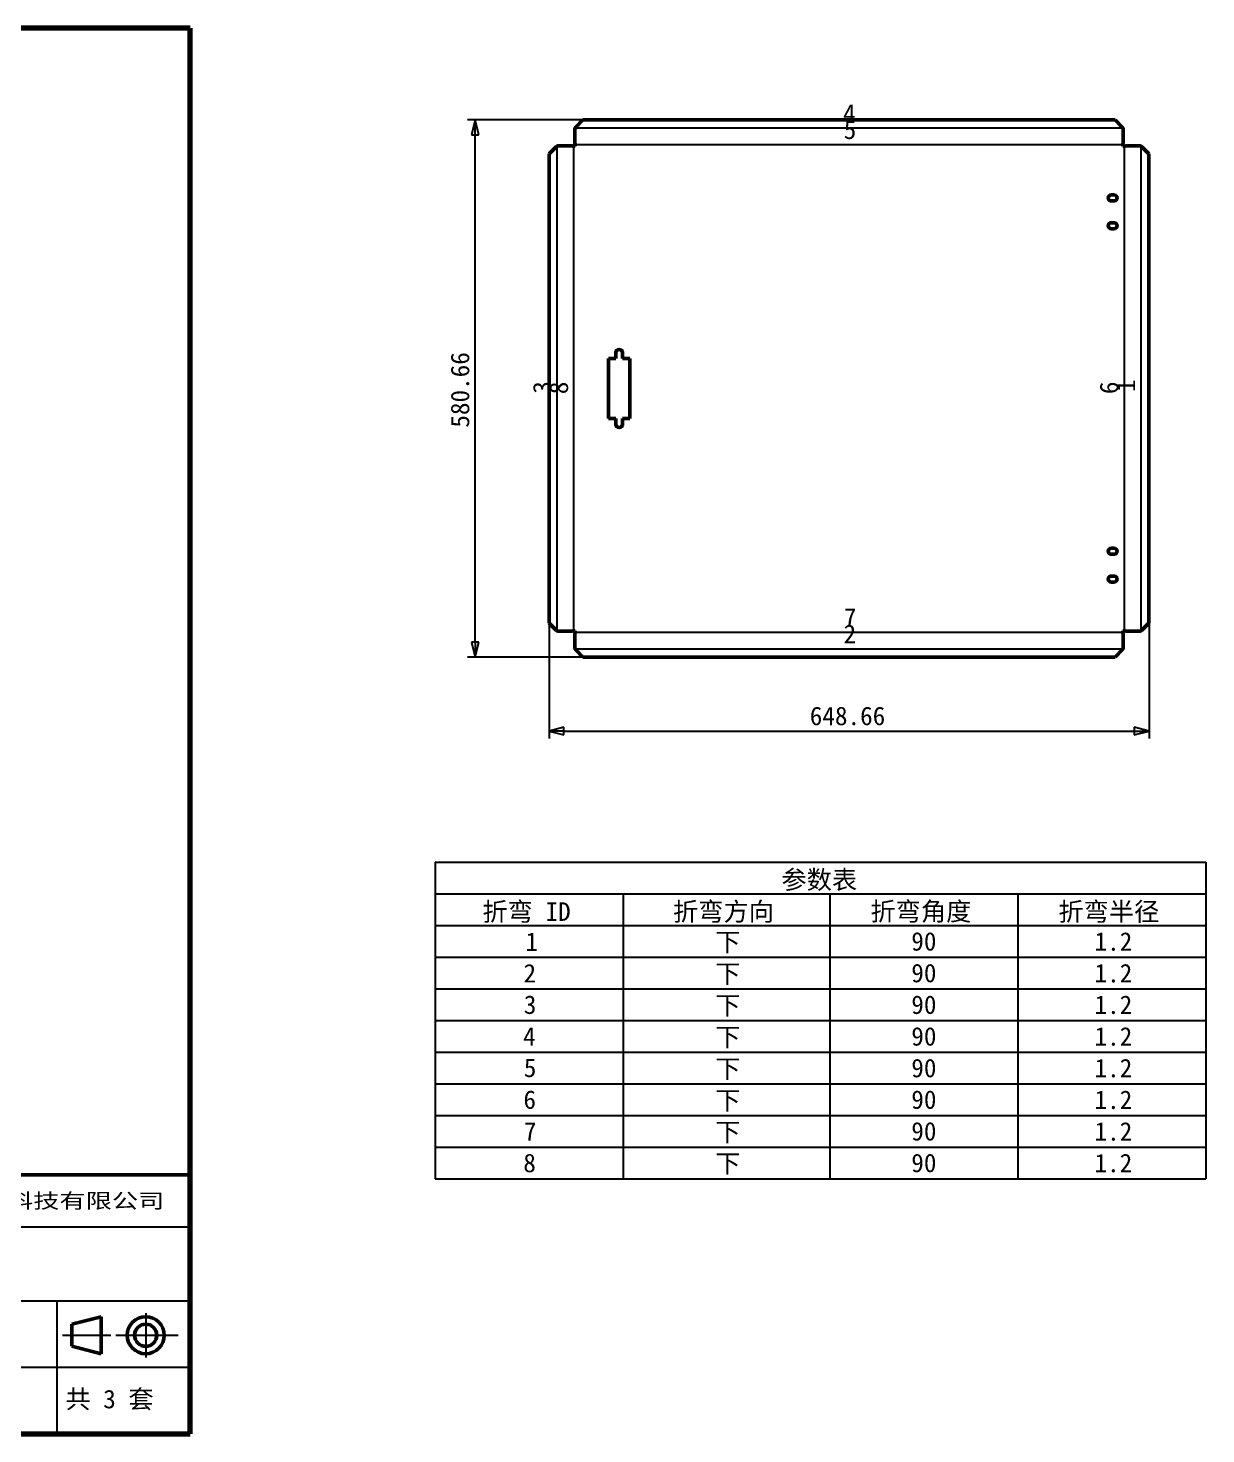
# Model space of a CAD drawing. Header units: millimetres. Extents: x 80 to 3394, y 80 to 1600.
# Drawn here: x 2121 to 3394, y 80 to 1600 of the extents above; entities that cross this region are included whole.
import ezdxf
from ezdxf.enums import TextEntityAlignment as Align

# ---------------------------------------------------------------- set-up
doc = ezdxf.new("R2010")
doc.units = ezdxf.units.MM
doc.header["$LTSCALE"] = 8
for name, color, linetype, lineweight in [('中心线 (ISO)', 1, 'Continuous', 25), ('可见 (ISO)', 7, 'Continuous', 50), ('图框 (ISO)', 7, 'Continuous', 70), ('尺寸 (ISO)', 5, 'Continuous', 25), ('标题 (ISO)', 7, 'Continuous', 50), ('符号 (ISO)', 7, 'Continuous', 25)]:
    doc.layers.add(name, color=color, linetype=linetype, lineweight=lineweight)
doc.styles.add('文本样式126', font='', dxfattribs={"width": 1.3})
doc.styles.add('文本样式19', font='tahoma.ttf')
doc.styles.add('文本样式91', font='')
doc.styles.add('注释文本 (ISO)', font='')
doc.styles.get('文本样式126').set_extended_font_data('FangSong')
doc.styles.get('文本样式91').set_extended_font_data('FangSong')
doc.styles.get('注释文本 (ISO)').set_extended_font_data('FangSong')
doc.dimstyles.new('默认 (GB)', dxfattribs={"dimscale": 8, "dimtxt": 2.5, "dimasz": 2, "dimexe": 1, "dimexo": 0, "dimgap": 0.75, "dimtad": 1, "dimtoh": 1, "dimrnd": 1e-08, "dimdsep": 46, "dimtxsty": '注释文本 (ISO)', "dimblk": 'Filled-2', "dimcen": 0.09, "dimdle": 10, "dimclrd": 256, "dimclre": 256, "dimclrt": 256, "dimaunit": 1, "dimadec": 3, "dimazin": 2, "dimtfac": 0.52, "dimtmove": 0, "dimatfit": 3, "dimldrblk": 'Filled-1', "dimfxl": 0, "dimtolj": 1, "dimlwd": -1, "dimlwe": -1, "dimarcsym": 0})

# ---------------------------------------------------------------- blocks, each defined once
blk = doc.blocks.new('图框 A3-A4')
at = {"layer": '图框 (ISO)'}
for p, q in [((287, 200), (10, 200)), ((10, 200), (10, 10)), ((287, 10), (287, 200)), ((10, 10), (287, 10))]:
    blk.add_line(p, q, dxfattribs=at)
blk = doc.blocks.new('标题栏 GB1')
at = {"layer": '标题 (ISO)'}
for p, q in [((194.57, 65.23), (194.57, 72.23)), ((194.57, 72.23), (378.57, 72.23)), ((206.57, 65.23), (206.57, 72.23)), ((222.57, 65.23), (222.57, 72.23)), ((234.57, 65.23), (234.57, 72.23)), ((250.57, 65.23), (250.57, 72.23)), ((262.57, 65.23), (262.57, 72.23)), ((273.31, 65.23), (273.31, 72.23)), ((317.57, 65.23), (317.57, 72.23)), ((378.57, 72.23), (378.57, 65.23)), ((194.57, 37.23), (194.57, 65.23)), ((206.57, 37.23), (206.57, 65.23)), ((222.57, 44.23), (222.57, 65.23)), ((234.57, 37.23), (234.57, 65.23)), ((250.57, 37.23), (250.57, 65.23)), ((262.57, 37.23), (262.57, 65.23)), ((273.31, 65.23), (273.31, 37.23)), ((317.57, 55.23), (317.57, 65.23)), ((378.57, 65.23), (378.57, 37.23)), ((317.57, 55.23), (317.57, 46.23)), ((366.57, 53.06), (362.57, 52.06)), ((362.57, 52.06), (362.57, 49.06)), ((366.57, 48.06), (366.57, 53.06)), ((362.57, 49.06), (366.57, 48.06)), ((297.57, 46.23), (297.57, 37.23)), ((222.57, 44.23), (222.57, 37.23)), ((378.57, 37.23), (194.57, 37.23))]:
    blk.add_line(p, q, dxfattribs=at)
at = {"layer": '标题 (ISO)', "lineweight": 25}
for p, q in [((194.57, 65.23), (273.31, 65.23)), ((273.31, 65.23), (378.57, 65.23)), ((194.57, 58.23), (273.31, 58.23)), ((332.57, 55.23), (273.31, 55.23)), ((332.57, 55.23), (378.57, 55.23)), ((360.57, 55.23), (360.57, 46.23)), ((372.58, 53.56), (372.58, 47.56)), ((194.57, 51.23), (273.31, 51.23)), ((361.32, 50.56), (367.88, 50.56)), ((368.55, 50.56), (370.07, 50.56)), ((370.07, 50.56), (376.97, 50.56)), ((273.31, 46.23), (378.57, 46.23)), ((360.57, 46.23), (360.57, 37.23)), ((194.57, 44.23), (273.31, 44.23))]:
    blk.add_line(p, q, dxfattribs=at)
at = {"layer": '标题 (ISO)', "lineweight": 50}
blk.add_line((332.57, 65.23), (332.57, 37.23), dxfattribs=at)
at = {"layer": '标题 (ISO)'}
for radius in [2.5, 1.5]:
    blk.add_circle((372.57, 50.56), radius, dxfattribs=at)
at = {"layer": '标题 (ISO)', "style": '文本样式126', "width": 1.3}
blk.add_text('广州富锐机器人智能科技有限公司', height=2, dxfattribs=at).set_placement((348.5, 68.73), align=Align.MIDDLE_CENTER)
at = {"layer": '标题 (ISO)', "char_height": 2.5, "style": '注释文本 (ISO)'}
for s, insert, attachment_point in [('\\f仿宋|b0|i0;设计', (195.38, 70.83), 1), ('张成安', (206.66, 71.05), 1), ('\\f仿宋|b0|i0;标准化', (234.57, 71.28), 1), ('助记码：K255-1', (274.11, 71.21), 1), ('\\f仿宋|b0|i0;绘图', (195.35, 64.28), 1), ('\\f仿宋|b0|i0;材料：', (274.24, 64.72), 1), ('\\f仿宋|b0|i0;数量：', (319.04, 64.37), 1), ('张成安', (206.92, 63.22), 1), ('\\f仿宋|b0|i0;审核', (195.48, 57.07), 1), ('\\f仿宋|b0|i0;热处理：', (318.29, 54.82), 1), ('\\f仿宋|b0|i0;零件名称：', (297.57, 45.8), 1), ('\\f仿宋|b0|i0;零件代号：', (333.25, 45.9), 1), ('\\f仿宋|b0|i0;批准', (242.57, 40.73), 5)]:
    blk.add_mtext(s, dxfattribs=dict(at, insert=insert, attachment_point=attachment_point))
at = {"layer": '标题 (ISO)', "char_height": 2.5, "attachment_point": 1, "line_spacing_factor": 0.856364, "style": '注释文本 (ISO)'}
for s, insert in [('设备名称：\\P', (333.96, 63.91)), ('模块名称：\\P 控制单元', (274.14, 45.23))]:
    blk.add_mtext(s, dxfattribs=dict(at, insert=insert))
at = {"layer": '标题 (ISO)', "attachment_point": 1, "style": '注释文本 (ISO)'}
for s, insert, char_height, width in [('\\f仿宋|b0|i0;表面处理：', (273.7, 54.78), 2.5, 18.7135), ('\\f仿宋|b0|i0;\\H2.0000;共9 张 第1 张', (333.72, 52.69), 2, 27.2374), ('\\f仿宋|b0|i0;工艺', (195.45, 42.85), 2.5, 7.4854), ('  共 3 套', (358.32, 43.18), 2.5, 17.7919)]:
    blk.add_mtext(s, dxfattribs=dict(at, insert=insert, char_height=char_height, width=width))
at = {"layer": '标题 (ISO)'}
for tag, p, height, style in [('材料_001', (273.59, 56.78), 2.5, '注释文本 (ISO)'), ('零件代号_001', (297.35, 38.22), 2, '文本样式91'), ('描述_001', (333.22, 38.74), 2, '文本样式91')]:
    blk.add_attdef(tag, p, '', height=height, dxfattribs=dict(at, style=style))
at = {"layer": '标题 (ISO)', "style": '文本样式91'}
blk.add_attdef('热处理', text='', height=2, dxfattribs=at).set_placement((318.2, 50.63), align=Align.TOP_LEFT)
at = {"layer": '标题 (ISO)', "style": '文本样式19'}
for tag, p in [('工程核准人', (256.57, 40.73)), ('工程批准日期', (267.94, 40.73))]:
    blk.add_attdef(tag, text='', height=1, dxfattribs=at).set_placement(p, align=Align.MIDDLE_CENTER)
blk = doc.blocks.new('Filled-2')
at = {"color": 0}
for p, q in [((0, 0), (-1, 0.25)), ((-1, 0.25), (-1, -0.25)), ((-1, 0), (0, 0)), ((-1, -0.25), (0, 0))]:
    blk.add_line(p, q, dxfattribs=at)
at = {"color": 0, "flags": 128}
blk.add_lwpolyline([(-1, -0.25), (0, 0)], dxfattribs=at)
at = {"color": 0}
blk.add_solid([(-1, -0.25), (0, 0), (-1, 0.25), (-1, -0.25)], dxfattribs=at)
blk = doc.blocks.new('*D26')
at = {"layer": 'Defpoints', "color": 0}
for p in [(2684.1, 956.7), (3332.8, 956.7), (3332.8, 840)]:
    blk.add_point(p, dxfattribs=at)
at = {"layer": '尺寸 (ISO)'}
for p, q in [((2684.1, 956.7), (2684.1, 832)), ((3332.8, 956.7), (3332.8, 832)), ((2700.1, 840), (3316.8, 840))]:
    blk.add_line(p, q, dxfattribs=at)
at = {"layer": '尺寸 (ISO)', "xscale": 16, "yscale": 16, "zscale": 16, "rotation": 180}
blk.add_blockref('Filled-2', (2684.1, 840), dxfattribs=at)
at = {"layer": '尺寸 (ISO)', "xscale": 16, "yscale": 16, "zscale": 16}
blk.add_blockref('Filled-2', (3332.8, 840), dxfattribs=at)
at = {"layer": '尺寸 (ISO)', "insert": (2966, 866.3), "char_height": 20, "attachment_point": 1, "style": '注释文本 (ISO)'}
blk.add_mtext('\\A1;648.66', dxfattribs=at)
blk = doc.blocks.new('Filled-1')
at = {"color": 0}
for p, q in [((0, 0), (-1, 0.125)), ((-1, 0.125), (-1, -0.125)), ((-1, 0), (0, 0)), ((-1, -0.125), (0, 0))]:
    blk.add_line(p, q, dxfattribs=at)
at = {"color": 0, "flags": 128}
blk.add_lwpolyline([(-1, -0.125), (0, 0)], dxfattribs=at)
at = {"color": 0}
blk.add_solid([(-1, -0.125), (0, 0), (-1, 0.125), (-1, -0.125)], dxfattribs=at)
blk = doc.blocks.new('*D27')
at = {"layer": 'Defpoints', "color": 0}
for p in [(2604.1, 1500.7), (2720.8, 1500.7), (2720.8, 920)]:
    blk.add_point(p, dxfattribs=at)
at = {"layer": '尺寸 (ISO)'}
for p, q in [((2720.8, 1500.7), (2596.1, 1500.7)), ((2604.1, 936), (2604.1, 1484.7)), ((2720.8, 920), (2596.1, 920))]:
    blk.add_line(p, q, dxfattribs=at)
at = {"layer": '尺寸 (ISO)', "xscale": 16, "yscale": 16, "zscale": 16}
for p, rotation in [((2604.1, 1500.7), 90), ((2604.1, 920), 270)]:
    blk.add_blockref('Filled-2', p, dxfattribs=dict(at, rotation=rotation))
at = {"layer": '尺寸 (ISO)', "insert": (2577.8, 1168), "char_height": 20, "attachment_point": 1, "rotation": 90, "style": '注释文本 (ISO)'}
blk.add_mtext('\\A1;580.66', dxfattribs=at)
blk = doc.blocks.new('表格1')
at = {"layer": '符号 (ISO)'}
for p, q in [((320.11, 87.25), (424.28, 87.25)), ((320.11, 87.25), (320.11, 82.97)), ((424.28, 87.25), (424.28, 82.97)), ((320.11, 82.97), (424.28, 82.97)), ((320.11, 82.97), (320.11, 78.69)), ((345.51, 82.97), (345.51, 78.69)), ((373.48, 82.97), (373.48, 78.69)), ((398.88, 82.97), (398.88, 78.69)), ((424.28, 82.97), (424.28, 78.69)), ((320.11, 78.69), (424.28, 78.69)), ((320.11, 78.69), (320.11, 44.47)), ((345.51, 78.69), (345.51, 44.47)), ((373.48, 78.69), (373.48, 44.47)), ((398.88, 78.69), (398.88, 44.47)), ((424.28, 78.69), (424.28, 44.47)), ((320.11, 74.42), (424.28, 74.42)), ((320.11, 70.14), (424.28, 70.14)), ((320.11, 65.86), (424.28, 65.86)), ((320.11, 61.58), (424.28, 61.58)), ((320.11, 57.3), (424.28, 57.3)), ((320.11, 53.03), (424.28, 53.03)), ((320.11, 48.75), (424.28, 48.75)), ((320.11, 44.47), (424.28, 44.47))]:
    blk.add_line(p, q, dxfattribs=at)
at = {"layer": '符号 (ISO)', "char_height": 2.5, "attachment_point": 7, "style": '注释文本 (ISO)'}
for s, insert in [('参数表', (366.92, 83.37)), ('折弯 ID', (326.51, 79.07)), ('折弯方向', (352.27, 79.07)), ('折弯角度', (378.95, 79.07)), ('折弯半径', (404.35, 79.07)), ('1', (332.32, 75.28)), ('下', (357.98, 74.96)), ('90', (384.47, 75.28)), ('1.2', (409.23, 75.26)), ('2', (332.06, 71.01)), ('下', (357.98, 70.68)), ('90', (384.47, 71)), ('1.2', (409.23, 70.98)), ('3', (332.1, 66.72)), ('下', (357.98, 66.41)), ('90', (384.47, 66.72)), ('1.2', (409.23, 66.71)), ('4', (332, 62.46)), ('下', (357.98, 62.13)), ('90', (384.47, 62.44)), ('1.2', (409.23, 62.43)), ('5', (332.1, 58.18)), ('下', (357.98, 57.85)), ('90', (384.47, 58.16)), ('1.2', (409.23, 58.15)), ('6', (332.05, 53.89)), ('下', (357.98, 53.57)), ('90', (384.47, 53.89)), ('1.2', (409.23, 53.87)), ('7', (332.11, 49.62)), ('下', (357.98, 49.29)), ('90', (384.47, 49.61)), ('1.2', (409.23, 49.59)), ('8', (332.03, 45.33)), ('下', (357.98, 45.02)), ('90', (384.47, 45.33)), ('1.2', (409.23, 45.32))]:
    blk.add_mtext(s, dxfattribs=dict(at, insert=insert))
blk = doc.blocks.new('2dTransSymbol1')
at = {"layer": '符号 (ISO)', "insert": (414.72, 150.8), "char_height": 2.5, "attachment_point": 7, "rotation": 90, "style": '注释文本 (ISO)'}
blk.add_mtext('1', dxfattribs=at)
blk = doc.blocks.new('2dTransSymbol2')
at = {"layer": '符号 (ISO)', "insert": (375.31, 116.87), "char_height": 2.5, "attachment_point": 7, "style": '注释文本 (ISO)'}
blk.add_mtext('2', dxfattribs=at)
blk = doc.blocks.new('2dTransSymbol3')
at = {"layer": '符号 (ISO)', "insert": (335.88, 150.58), "char_height": 2.5, "attachment_point": 7, "rotation": 90, "style": '注释文本 (ISO)'}
blk.add_mtext('3', dxfattribs=at)
blk = doc.blocks.new('2dTransSymbol4')
at = {"layer": '符号 (ISO)', "insert": (375.25, 187.21), "char_height": 2.5, "attachment_point": 7, "style": '注释文本 (ISO)'}
blk.add_mtext('4', dxfattribs=at)
blk = doc.blocks.new('2dTransSymbol5')
at = {"layer": '符号 (ISO)', "insert": (375.34, 184.97), "char_height": 2.5, "attachment_point": 7, "style": '注释文本 (ISO)'}
blk.add_mtext('5', dxfattribs=at)
blk = doc.blocks.new('2dTransSymbol6')
at = {"layer": '符号 (ISO)', "insert": (412.48, 150.53), "char_height": 2.5, "attachment_point": 7, "rotation": 90, "style": '注释文本 (ISO)'}
blk.add_mtext('6', dxfattribs=at)
blk = doc.blocks.new('2dTransSymbol7')
at = {"layer": '符号 (ISO)', "insert": (375.36, 119.11), "char_height": 2.5, "attachment_point": 7, "style": '注释文本 (ISO)'}
blk.add_mtext('7', dxfattribs=at)
blk = doc.blocks.new('2dTransSymbol8')
at = {"layer": '符号 (ISO)', "insert": (338.12, 150.52), "char_height": 2.5, "attachment_point": 7, "rotation": 90, "style": '注释文本 (ISO)'}
blk.add_mtext('8', dxfattribs=at)

msp = doc.modelspace()

# ---------------------------------------------------------------- linework, layer by layer
at = {"layer": '中心线 (ISO)'}
for p, q in [((3304.523, 1491.703), (2712.323, 1491.703)), ((2693.051, 948.232), (2693.051, 1472.432)), ((2710.965, 948.232), (2710.965, 1472.432)), ((3304.523, 1473.789), (2712.323, 1473.789)), ((3305.88, 1472.432), (3305.88, 948.232)), ((3323.794, 1472.432), (3323.794, 948.232)), ((2712.323, 946.874), (3304.523, 946.874)), ((2712.323, 928.96), (3304.523, 928.96))]:
    msp.add_line(p, q, dxfattribs=at)
at = {"layer": '可见 (ISO)'}
for p, q in [((2711.971, 1475.146), (2711.971, 1490.346)), ((2713.171, 1493.06), (2720.771, 1500.66)), ((2720.771, 1500.66), (3296.074, 1500.66)), ((3296.074, 1500.66), (3303.674, 1493.06)), ((3304.874, 1490.346), (3304.874, 1475.146)), ((2712.323, 1475.146), (2711.971, 1475.146)), ((2712.323, 1472.432), (2712.323, 1475.146)), ((3304.523, 1475.146), (3304.523, 1472.432)), ((3304.874, 1475.146), (3304.523, 1475.146)), ((2684.094, 1463.983), (2691.694, 1471.583)), ((2684.094, 956.68), (2684.094, 1463.983)), ((2694.408, 1472.783), (2709.608, 1472.783)), ((2709.608, 1472.783), (2709.608, 1472.432)), ((2709.608, 1472.432), (2712.323, 1472.432)), ((3304.523, 1472.432), (3307.237, 1472.432)), ((3307.237, 1472.783), (3322.437, 1472.783)), ((3307.237, 1472.432), (3307.237, 1472.783)), ((3325.151, 1471.583), (3332.751, 1463.983)), ((3332.751, 1463.983), (3332.751, 956.68)), ((3291.923, 1419.582), (3294.923, 1419.582)), ((3294.923, 1413.082), (3291.923, 1413.082)), ((3291.923, 1389.582), (3294.923, 1389.582)), ((3294.923, 1383.082), (3291.923, 1383.082)), ((2756.173, 1242.832), (2756.173, 1248.832)), ((2763.673, 1248.832), (2763.673, 1242.832)), ((2748.423, 1242.832), (2756.173, 1242.832)), ((2748.423, 1177.832), (2748.423, 1242.832)), ((2763.673, 1242.832), (2771.423, 1242.832)), ((2771.423, 1242.832), (2771.423, 1177.832)), ((2756.173, 1177.832), (2748.423, 1177.832)), ((2756.173, 1171.832), (2756.173, 1177.832)), ((2771.423, 1177.832), (2763.673, 1177.832)), ((2763.673, 1177.832), (2763.673, 1171.832)), ((3291.923, 1037.582), (3294.923, 1037.582)), ((3294.923, 1031.082), (3291.923, 1031.082)), ((3291.923, 1007.582), (3294.923, 1007.582)), ((3294.923, 1001.082), (3291.923, 1001.082)), ((2691.694, 949.08), (2684.094, 956.68)), ((2709.608, 947.88), (2694.408, 947.88)), ((2709.608, 948.232), (2709.608, 947.88)), ((2712.323, 948.232), (2709.608, 948.232)), ((2711.971, 945.517), (2712.323, 945.517)), ((2711.971, 930.317), (2711.971, 945.517)), ((2712.323, 945.517), (2712.323, 948.232)), ((3304.523, 948.232), (3304.523, 945.517)), ((3307.237, 948.232), (3304.523, 948.232)), ((3304.523, 945.517), (3304.874, 945.517)), ((3304.874, 945.517), (3304.874, 930.317)), ((3307.237, 947.88), (3307.237, 948.232)), ((3322.437, 947.88), (3307.237, 947.88)), ((3332.751, 956.68), (3325.151, 949.08)), ((2720.771, 920.003), (2713.171, 927.603)), ((3303.674, 927.603), (3296.074, 920.003)), ((3296.074, 920.003), (2720.771, 920.003))]:
    msp.add_line(p, q, dxfattribs=at)
for centre, radius, start, end in [((3291.923, 1416.332), 3.25, 90, 270), ((3294.923, 1416.332), 3.25, 270, 90), ((3291.923, 1386.332), 3.25, 90, 270), ((3294.923, 1386.332), 3.25, 270, 90), ((2759.923, 1248.832), 3.75, 0, 180), ((2759.923, 1171.832), 3.75, 180, 0), ((3291.923, 1034.332), 3.25, 90, 270), ((3294.923, 1034.332), 3.25, 270, 90), ((3291.923, 1004.332), 3.25, 90, 270), ((3294.923, 1004.332), 3.25, 270, 90)]:
    msp.add_arc(centre, radius, start, end, dxfattribs=at)
for points, knots in [([(2711.971, 1490.346), (2711.971, 1490.44), (2711.976, 1490.534), (2711.987, 1490.628), (2712.079, 1491.439), (2712.608, 1492.25), (2713.171, 1493.06)], [0, 0, 0, 0, 0.16346182, 0.16346182, 0.16346182, 1.57079633, 1.57079633, 1.57079633, 1.57079633]), ([(3303.674, 1493.06), (3304.237, 1492.25), (3304.766, 1491.439), (3304.858, 1490.628), (3304.869, 1490.534), (3304.874, 1490.44), (3304.874, 1490.346)], [-1.57079633, -1.57079633, -1.57079633, -1.57079633, -0.16346182, -0.16346182, -0.16346182, 0, 0, 0, 0]), ([(2691.694, 1471.583), (2692.505, 1472.146), (2693.315, 1472.675), (2694.126, 1472.767), (2694.22, 1472.778), (2694.314, 1472.783), (2694.408, 1472.783)], [-1.57079633, -1.57079633, -1.57079633, -1.57079633, -0.16346182, -0.16346182, -0.16346182, 0, 0, 0, 0]), ([(3322.437, 1472.783), (3322.531, 1472.783), (3322.625, 1472.778), (3322.719, 1472.767), (3323.53, 1472.675), (3324.341, 1472.146), (3325.151, 1471.583)], [0, 0, 0, 0, 0.16346182, 0.16346182, 0.16346182, 1.57079633, 1.57079633, 1.57079633, 1.57079633]), ([(2694.408, 947.88), (2694.314, 947.88), (2694.22, 947.885), (2694.126, 947.896), (2693.315, 947.988), (2692.505, 948.517), (2691.694, 949.08)], [0, 0, 0, 0, 0.16346182, 0.16346182, 0.16346182, 1.57079633, 1.57079633, 1.57079633, 1.57079633]), ([(3325.151, 949.08), (3324.341, 948.517), (3323.53, 947.988), (3322.719, 947.896), (3322.625, 947.885), (3322.531, 947.88), (3322.437, 947.88)], [-1.57079633, -1.57079633, -1.57079633, -1.57079633, -0.16346182, -0.16346182, -0.16346182, 0, 0, 0, 0]), ([(2713.171, 927.603), (2712.608, 928.413), (2712.079, 929.224), (2711.987, 930.035), (2711.976, 930.129), (2711.971, 930.223), (2711.971, 930.317)], [-1.57079633, -1.57079633, -1.57079633, -1.57079633, -0.16346182, -0.16346182, -0.16346182, 0, 0, 0, 0]), ([(3304.874, 930.317), (3304.874, 930.223), (3304.869, 930.129), (3304.858, 930.035), (3304.766, 929.224), (3304.237, 928.413), (3303.674, 927.603)], [0, 0, 0, 0, 0.16346182, 0.16346182, 0.16346182, 1.57079633, 1.57079633, 1.57079633, 1.57079633])]:
    msp.add_open_spline(points, degree=3, knots=knots, dxfattribs=at)

# ---------------------------------------------------------------- block references
at = {"xscale": 8, "yscale": 8, "zscale": 8}
for name in ['图框 A3-A4', '表格1']:
    msp.add_blockref(name, (0, 0), dxfattribs=at)
msp.add_blockref('标题栏 GB1', (-732.569, -217.802), dxfattribs=at).add_auto_attribs({'零件代号_001': '上层门', '描述_001': 'LH-KZ-01-B', '材料_001': '1.2冷板'})
at = {"layer": '符号 (ISO)', "xscale": 8, "yscale": 8, "zscale": 8}
for name in ['2dTransSymbol4', '2dTransSymbol5', '2dTransSymbol3', '2dTransSymbol8', '2dTransSymbol6', '2dTransSymbol1', '2dTransSymbol7', '2dTransSymbol2']:
    msp.add_blockref(name, (0, 0), dxfattribs=at)

# ---------------------------------------------------------------- dimensions: what is measured, and where the dimension line sits
at = {"layer": '尺寸 (ISO)'}
dim = msp.add_linear_dim(base=(2604.094, 1500.66), p1=(2720.771, 920.003), p2=(2720.771, 1500.66), angle=90, dimstyle='默认 (GB)', override={"dimtoh": 0, "dimdec": 2, "dimtp": 0, "dimtm": 0, "dimtdec": 2, "dimtofl": 0, "dimatfit": 1}, dxfattribs=at)
dim.commit()
dim.dimension.update_dxf_attribs({"geometry": '*D27', "text_midpoint": (2604.094, 1210.252), "dimtype": 160})
dim = msp.add_linear_dim(base=(3332.751, 840.003), p1=(2684.094, 956.68), p2=(3332.751, 956.68), dimstyle='默认 (GB)', override={"dimtoh": 0, "dimdec": 2, "dimtp": 0, "dimtm": 0, "dimtdec": 2, "dimtofl": 0, "dimatfit": 1}, dxfattribs=at)
dim.commit()
dim.dimension.update_dxf_attribs({"geometry": '*D26', "text_midpoint": (3008.503, 840.003), "dimtype": 160})

doc.saveas('drawing.dxf')
